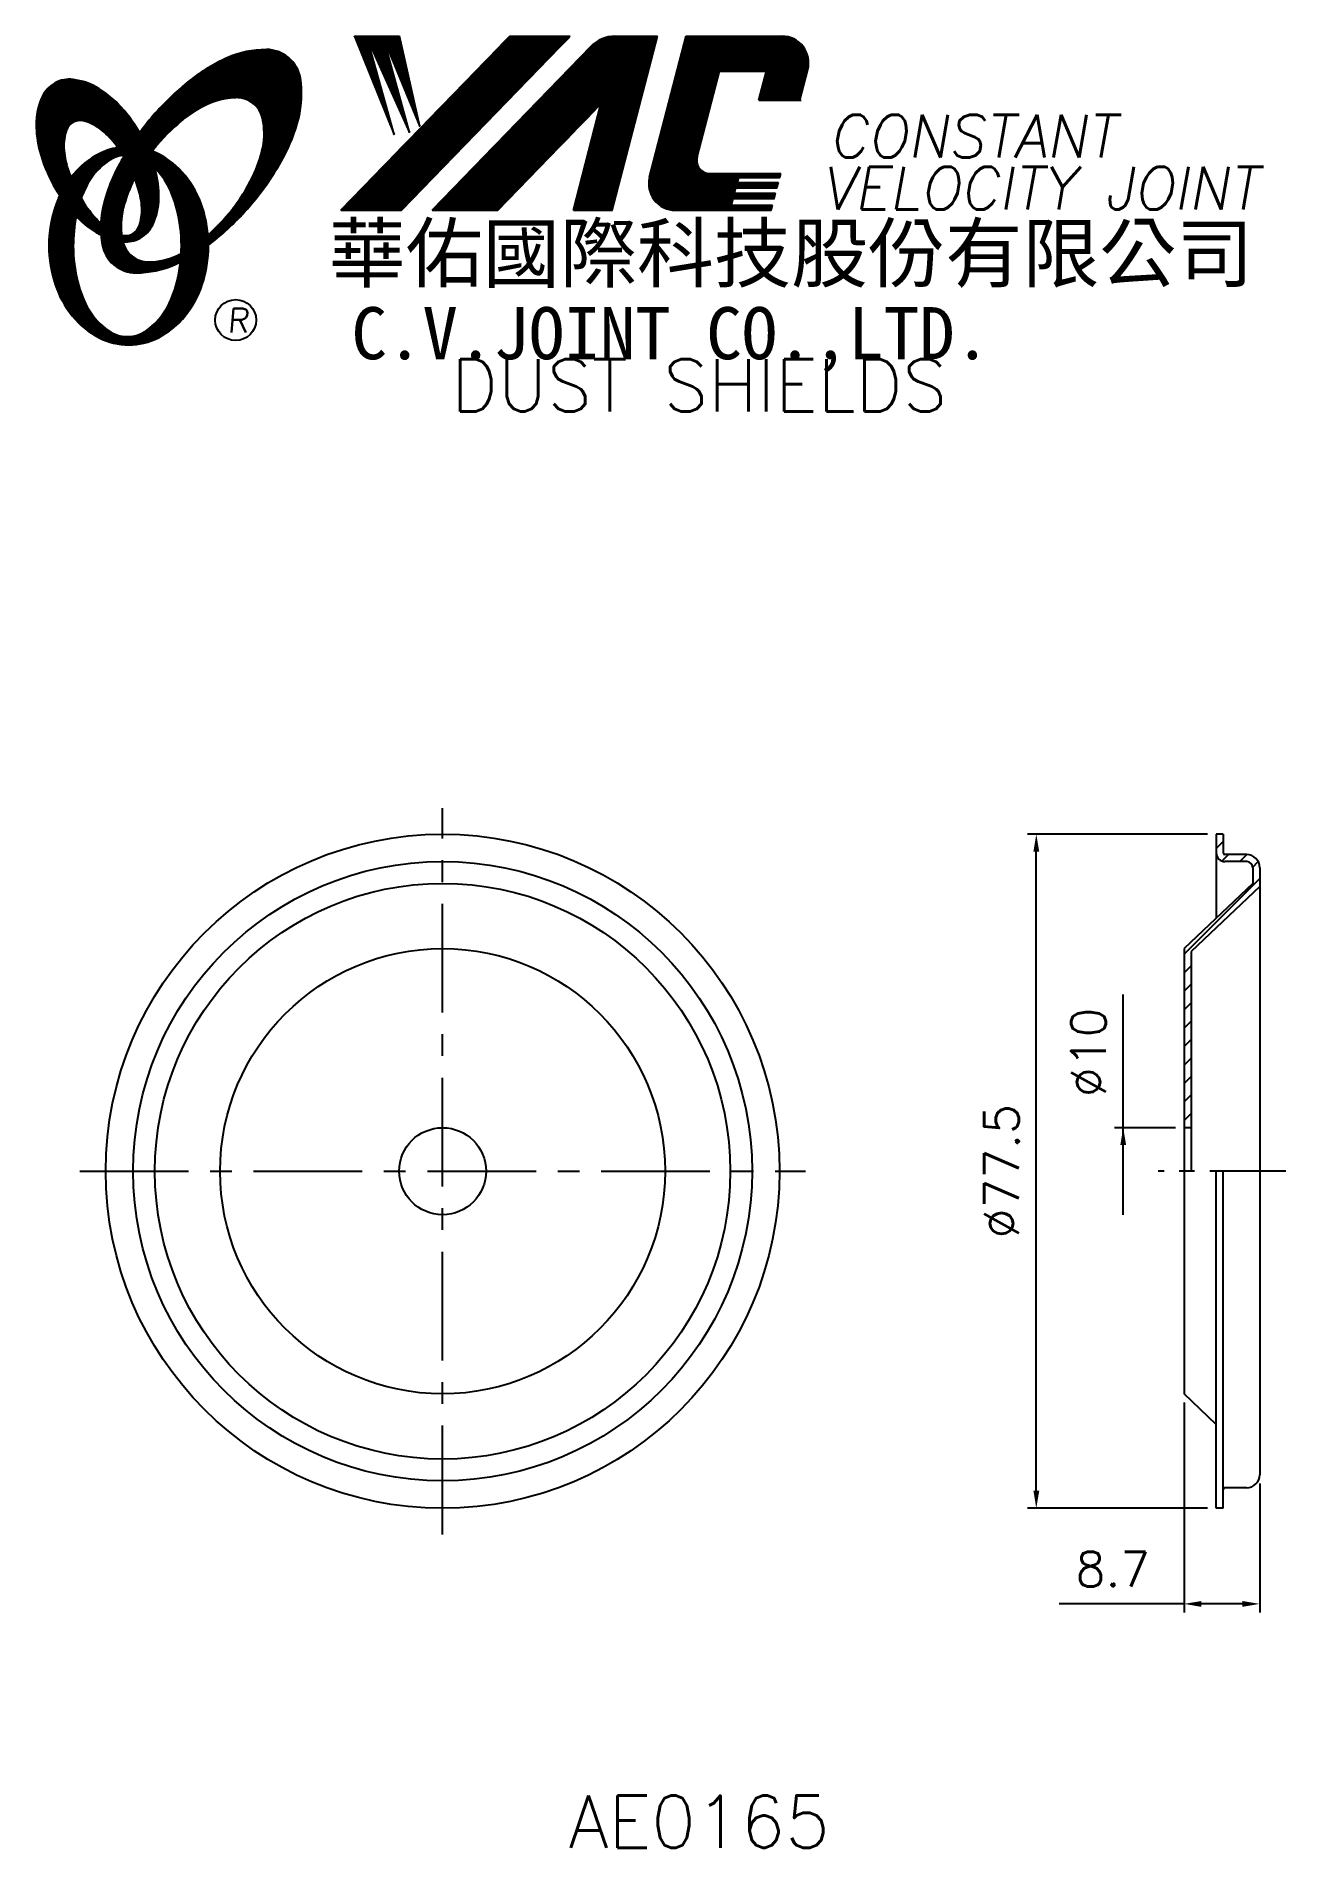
# Model space of a CAD drawing. Extents: x 597 to 740, y 312 to 520.
import ezdxf
from ezdxf.enums import TextEntityAlignment as Align

# ---------------------------------------------------------------- set-up
doc = ezdxf.new("R2010")
doc.units = 0
doc.header["$LTSCALE"] = 10
doc.header["$MEASUREMENT"] = 0
doc.linetypes.add('CENTER', pattern=[2, 1.25, -0.25, 0.25, -0.25])
doc.layers.get('0').update_dxf_attribs({"linetype": 'CONTINUOUS'})
doc.layers.get('DEFPOINTS').update_dxf_attribs({"linetype": 'CONTINUOUS'})
doc.layers.add('4', color=7, linetype='CONTINUOUS')
doc.styles.add('CHINA', font='KAIU.TTF')
doc.styles.add('ITALICC', font='simplex.shx')
doc.dimstyles.new('STANDARD$0', dxfattribs={"dimtxt": 4, "dimasz": 2, "dimexe": 1, "dimexo": 1, "dimgap": 2, "dimtad": 1, "dimdec": 4, "dimzin": 10, "dimtxsty": 'ITALICC', "dimcen": 2, "dimclrd": 5, "dimclre": 5, "dimclrt": 18, "dimaunit": 1, "dimazin": 3, "dimtp": 0.1, "dimtfac": 0.7, "dimtdec": 4, "dimtmove": 0, "dimatfit": 3, "dimtolj": 1, "dimtzin": 10})
pattern_1 = [(45, (497.481208, 312.679603), (-0.00883883476, 0.00883883476), [])]
pattern_2 = [(45, (666.071753, 276.375194), (-0.00727476112, 0.00727476112), [])]

# ---------------------------------------------------------------- blocks, each defined once
blk = doc.blocks.new('*D4')
at = {"color": 5, "linetype": 'BYBLOCK'}
for p, q in [((731.26, 428.37), (710.56, 428.37)), ((711.56, 352.87), (711.56, 426.37)), ((731.26, 350.87), (710.56, 350.87))]:
    blk.add_line(p, q, dxfattribs=at)
for points in [[(711.23, 426.37), (711.9, 426.37), (711.56, 428.37)], [(711.23, 352.87), (711.9, 352.87), (711.56, 350.87)]]:
    blk.add_solid(points, dxfattribs=at)
at = {"layer": 'DEFPOINTS', "color": 0, "linetype": 'BYBLOCK'}
for p in [(711.56, 428.37), (732.26, 428.37), (732.26, 350.87)]:
    blk.add_point(p, dxfattribs=at)
at = {"color": 18, "linetype": 'BYBLOCK', "insert": (707.56, 389.62), "char_height": 4, "attachment_point": 5, "rotation": 90, "style": 'ITALICC'}
blk.add_mtext('\\A1;∅77.5', dxfattribs=at)
blk = doc.blocks.new('*D5')
at = {"color": 5, "linetype": 'BYBLOCK'}
for p, q in [((721.56, 392.62), (721.56, 409.95)), ((721.56, 394.62), (721.56, 409.95)), ((727.56, 394.62), (720.56, 394.62)), ((721.56, 384.62), (721.56, 394.62))]:
    blk.add_line(p, q, dxfattribs=at)
blk.add_solid([(721.23, 392.62), (721.9, 392.62), (721.56, 394.62)], dxfattribs=at)
at = {"layer": 'DEFPOINTS', "color": 0, "linetype": 'BYBLOCK'}
for p in [(721.56, 394.62), (728.56, 394.62), (728.56, 384.62)]:
    blk.add_point(p, dxfattribs=at)
at = {"color": 18, "linetype": 'BYBLOCK', "insert": (717.56, 403.28), "char_height": 4, "attachment_point": 5, "rotation": 90, "style": 'ITALICC'}
blk.add_mtext('\\A1;∅10', dxfattribs=at)
blk = doc.blocks.new('*D6')
at = {"color": 5, "linetype": 'BYBLOCK'}
for p, q in [((728.56, 363.02), (728.56, 338.87)), ((737.26, 353.72), (737.26, 338.87)), ((728.56, 339.87), (714.18, 339.87)), ((735.26, 339.87), (730.56, 339.87))]:
    blk.add_line(p, q, dxfattribs=at)
for points in [[(730.56, 340.2), (730.56, 339.53), (728.56, 339.87)], [(735.26, 340.2), (735.26, 339.53), (737.26, 339.87)]]:
    blk.add_solid(points, dxfattribs=at)
at = {"layer": 'DEFPOINTS', "color": 0, "linetype": 'BYBLOCK'}
for p in [(728.56, 364.02), (737.26, 354.72), (728.56, 339.87)]:
    blk.add_point(p, dxfattribs=at)
at = {"color": 18, "linetype": 'BYBLOCK', "insert": (720.37, 343.87), "char_height": 4, "attachment_point": 5, "style": 'ITALICC'}
blk.add_mtext('\\A1;8.7', dxfattribs=at)

msp = doc.modelspace()

# ---------------------------------------------------------------- hatches: boundary and pattern name
at = {"layer": '4', "linetype": 'CONTINUOUS'}
h = msp.add_hatch(dxfattribs=at)
h.set_pattern_fill('ANSI31', color=5, scale=0.1, style=0)
h.set_pattern_definition(pattern_1)
h.paths.add_polyline_path([(657.93991, 520.11059), (650.98261, 520.11059), (631.566, 500.10683), (638.52331, 500.10683)])
h.paths.add_polyline_path([(661.4868, 512.34502), (658.30643, 500.10683), (662.78742, 500.10683), (667.98585, 520.11059), (663.08912, 520.11059, 0.202785967), (660.35505, 518.95417), (642.06092, 500.10683), (649.60783, 500.10683)])
h.paths.add_polyline_path([(675.11391, 516.11217), (680.50763, 516.11217), (679.63861, 512.76815), (684.35543, 512.76815), (685.27215, 516.29572, 0.490800957), (682.32195, 520.11059), (671.28763, 520.11059), (667.08058, 503.9217, 0.490800957), (670.03078, 500.10683), (681.0651, 500.10683), (681.21954, 500.70114), (676.50272, 500.70114), (676.69609, 501.44522), (681.41291, 501.44522), (681.57147, 502.05536), (676.85465, 502.05536), (677.01589, 502.67583), (681.73271, 502.67583), (681.88889, 503.27682), (677.17207, 503.27682), (677.32887, 503.8802), (682.04569, 503.8802), (682.16243, 504.32939), (674.02268, 504.32939, -0.490800957), (672.54758, 506.23683)])
h = msp.add_hatch(dxfattribs=at)
h.set_pattern_fill('ANSI31', color=1, scale=0.1, style=0)
h.set_pattern_definition(pattern_1)
h.paths.add_polyline_path([(638.29798, 520.11059), (633.12065, 520.11059), (637.69141, 508.80685), (634.62548, 519.76483), (639.46021, 509.04251), (636.5122, 519.76483), (640.63942, 509.74947)])
h = msp.add_hatch(dxfattribs=at)
h.set_pattern_fill('ANSI31', color=5, scale=0.082305, style=0)
h.set_pattern_definition([(45, (497.481208, 312.679603), (-0.00727476112, 0.00727476112), [])])
h.paths.add_polyline_path([(619.51668, 513.04811, -0.172879177), (621.45815, 512.38954, -0.172879177), (622.54545, 510.65149, -0.104527385), (622.57322, 507.3233, -0.065680101), (621.40369, 503.92134, -0.051823203), (618.96328, 500.07895, -0.044272532), (616.28831, 497.25262, -0.020203161), (616.34189, 496.1147, 0.006517006), (616.74644, 496.42678, 0.049863361), (621.29986, 500.83984, 0.049863361), (624.8895, 506.067, 0.063682799), (626.71054, 510.69435, 0.103597411), (626.89984, 515.27832, 0.177892575), (625.55124, 517.6486, 0.177892575), (622.98884, 518.58193, 0.103597411), (618.50105, 517.62888, 0.063682799), (614.2433, 515.05981, 0.049863361), (609.68988, 510.64674, 0.016070017), (608.41918, 509.04043, -0.007061632), (608.66646, 508.6034, -0.031648676), (609.61905, 506.56682, -0.008069351), (610.05096, 507.13114, -0.051823203), (613.22933, 510.38959, -0.065680101), (616.27126, 512.30994, -0.104527385)])
h.paths.add_polyline_path([(606.44101, 499.88679, -0.065680101), (607.61054, 503.28874, -0.006063428), (607.85448, 503.76376, 0.027613469), (607.12765, 505.35183, 0.017011252), (606.59423, 506.28681, 0.007829282), (606.10024, 505.41958, 0.063682799), (604.2792, 500.79223, 0.103597411), (604.0899, 496.20826, 0.177892575), (605.43851, 493.83798, 0.177892575), (608.0009, 492.90466, 0.103597411), (612.4887, 493.8577, 0.008811776), (613.11566, 494.14778, 0.013922709), (613.19299, 495.11759, -0.009086703), (612.74297, 494.90014, -0.104527385), (609.49755, 494.16198, -0.172879177), (607.55608, 494.82055, -0.172879177), (606.46879, 496.5586, -0.104527385)])
h = msp.add_hatch(dxfattribs=at)
h.set_pattern_fill('ANSI31', color=3, scale=0.082305, style=0)
h.set_pattern_definition(pattern_2)
h.paths.add_polyline_path([(603.72017, 514.09894, 0.106488277), (600.7783, 515.13752, 0.158297415), (598.6881, 514.74247, 0.158297415), (597.22876, 513.19478, 0.106488277), (596.51795, 510.15702, 0.071723199), (596.936, 506.84406, 0.058080454), (598.48098, 503.02867, 0.058080454), (600.86203, 499.67088, 0.071723199), (603.42727, 497.53313, 0.020895977), (603.96745, 497.23114, -0.030777155), (603.95155, 498.60736, -0.042059526), (602.85519, 499.77012, -0.04691039), (601.23603, 502.25127, -0.04691039), (600.10775, 504.99075, -0.060581117), (599.70565, 507.25282, -0.10187153), (600.01727, 509.34102, -0.185892489), (600.79736, 510.23267, -0.185892489), (601.974, 510.37079, -0.10187153), (603.87165, 509.44525, -0.060581117), (605.50848, 507.83298, -0.04691039), (607.12765, 505.35183, -0.04691039), (608.25593, 502.61234, -0.060581117), (608.65803, 500.35028, -0.10187153), (608.34641, 498.26208, -0.185892489), (607.56632, 497.37043, -0.185892489), (606.38967, 497.23231, -0.002013383), (606.34887, 497.24294, 0.021593804), (606.46879, 496.5586, 0.006477741), (606.48679, 496.48156, 0.14950097), (608.45935, 496.8896, 0.158297415), (609.91868, 498.43729, 0.106488277), (610.62949, 501.47506, 0.071723199), (610.21145, 504.78801, 0.058080454), (608.66646, 508.6034, 0.058080454), (606.28542, 511.96119, 0.071723199)])
h = msp.add_hatch(dxfattribs=at)
h.set_pattern_fill('ANSI31', color=1, scale=0.082305, style=0)
h.set_pattern_definition(pattern_2)
h.paths.add_polyline_path([(604.8138, 505.77549, -0.120168026), (606.50559, 506.42888, 0.016865385), (605.90583, 507.31162, 0.076648372), (603.7496, 506.59271, 0.104809576), (600.66515, 504.07961, 0.005838257), (600.49821, 503.8674, 0.028089978), (601.23603, 502.25127, 0.014237292), (601.67816, 501.46622, -0.045767751), (602.60334, 503.40307, -0.106890197)])
h.paths.add_polyline_path([(600.78243, 496.02088, -0.048711043), (601.11253, 499.40121, -0.007865741), (600.86203, 499.67088, -0.037695478), (599.22615, 501.78964, 0.03042545), (598.70083, 500.48567, 0.080710289), (597.97539, 496.02088, 0.080710289), (598.70083, 491.55608, 0.089265679), (600.66515, 487.96214, 0.104809576), (603.7496, 485.44904, 0.11926607), (607.1588, 484.62411, 0.11926607), (610.56799, 485.44904, 0.104809576), (613.65244, 487.96214, 0.089265679), (615.61677, 491.55608, 0.080710289), (616.3422, 496.02088, 0.080710289), (615.61677, 500.48567, 0.089265679), (613.65244, 504.07961, 0.104809576), (610.56799, 506.59271, 0.025513357), (609.87475, 506.90546, 0.004818181), (609.61905, 506.56682, -0.023722145), (610.16027, 504.97007, -0.065307489), (611.39545, 503.40307, -0.073950765), (612.7079, 500.20534, -0.060532391), (613.21635, 496.02088, -0.060532391), (612.7079, 491.83641, -0.073950765), (611.39545, 488.63868, -0.106890197), (609.18498, 486.26626, -0.153118262), (606.99939, 485.58088, -0.153118262), (604.8138, 486.26626, -0.106890197), (602.60334, 488.63868, -0.073950765), (601.29089, 491.83641, -0.060532391)])
h = msp.add_hatch(dxfattribs=at)
h.set_pattern_fill('ANSI31', color=5, scale=12, style=0)
h.set_pattern_definition([(45, (64.1173, -3.8186), (-1.0606602, 1.0606602), [])])
h.paths.add_polyline_path([(729.36304, 414.86649), (737.26304, 422.36649), (737.26304, 424.51649, 0.414213562), (735.76304, 426.01649), (733.26304, 426.01649, -0.414213562), (733.06304, 426.21649), (733.06304, 428.36649), (732.26304, 428.36649), (732.26304, 426.21649, 0.414213562), (733.26304, 425.21649), (735.76304, 425.21649, -0.414213562), (736.46304, 424.51649), (736.46304, 422.7101), (728.56304, 415.2101), (728.56304, 394.61649), (729.36304, 394.61649)])

# ---------------------------------------------------------------- linework, layer by layer
at = {"layer": '4', "color": 5, "linetype": 'CONTINUOUS'}
for p, q in [((631.566, 500.10683), (650.98261, 520.11059)), ((638.52331, 500.10683), (657.93991, 520.11059)), ((642.06092, 500.10683), (660.35505, 518.95417)), ((650.98261, 520.11059), (657.93991, 520.11059)), ((662.78742, 500.10683), (667.98585, 520.11059)), ((663.08912, 520.11059), (667.98585, 520.11059)), ((667.08058, 503.9217), (671.28763, 520.11059)), ((671.28763, 520.11059), (682.32195, 520.11059)), ((672.54758, 506.23683), (675.11391, 516.11217)), ((675.11391, 516.11217), (680.50763, 516.11217)), ((679.63861, 512.76815), (680.50763, 516.11217)), ((684.35543, 512.76815), (685.27215, 516.29572)), ((679.63861, 512.76815), (684.50586, 512.76815)), ((649.60783, 500.10683), (661.4868, 512.34502)), ((658.30643, 500.10683), (661.4868, 512.34502)), ((674.02268, 504.32939), (682.16243, 504.32939)), ((682.04569, 503.8802), (682.16243, 504.32939)), ((676.85465, 502.05536), (677.01589, 502.67583)), ((676.85465, 502.05536), (681.57147, 502.05536)), ((677.01589, 502.67583), (681.73271, 502.67583)), ((677.17207, 503.27682), (677.32887, 503.8802)), ((677.17207, 503.27682), (681.88889, 503.27682)), ((677.32887, 503.8802), (682.04569, 503.8802)), ((681.41291, 501.44522), (681.57147, 502.05536)), ((681.73271, 502.67583), (681.88889, 503.27682)), ((631.566, 500.10683), (638.52331, 500.10683)), ((642.06092, 500.10683), (649.60783, 500.10683)), ((658.30643, 500.10683), (662.78742, 500.10683)), ((670.03078, 500.10683), (681.0651, 500.10683)), ((676.50272, 500.70114), (676.69609, 501.44522)), ((676.50272, 500.70114), (681.21954, 500.70114)), ((676.69609, 501.44522), (681.41291, 501.44522)), ((681.0651, 500.10683), (681.21954, 500.70114))]:
    msp.add_line(p, q, dxfattribs=at)
at = {"layer": '4', "color": 1, "linetype": 'CONTINUOUS'}
for p, q in [((633.12065, 520.11059), (638.29798, 520.11059)), ((633.12065, 520.11059), (637.69141, 508.80685)), ((634.62548, 519.76483), (639.46021, 509.04251)), ((637.69141, 508.80685), (634.62548, 519.76483)), ((636.5122, 519.76483), (640.63942, 509.74947)), ((639.46021, 509.04251), (636.5122, 519.76483)), ((640.63942, 509.74947), (638.29798, 520.11059))]:
    msp.add_line(p, q, dxfattribs=at)
at = {"layer": '4', "color": 5, "linetype": 'CENTER'}
for p, q in [((643.26612, 347.86649), (643.26612, 431.36649)), ((601.51612, 389.61649), (685.01612, 389.61649))]:
    msp.add_line(p, q, dxfattribs=at)
at = {"layer": '4', "color": 7, "linetype": 'CONTINUOUS'}
for p, q in [((732.26304, 428.36649), (732.26304, 418.72276)), ((733.06304, 428.36649), (732.26304, 428.36649)), ((733.06304, 428.36649), (733.06304, 426.21649)), ((735.76304, 426.01649), (733.26304, 426.01649)), ((735.76304, 425.21649), (733.26304, 425.21649)), ((736.46304, 424.51649), (736.46304, 422.7101)), ((737.26304, 424.51649), (737.26304, 354.71649)), ((736.46304, 422.7101), (728.56304, 415.2101)), ((737.26304, 422.36649), (729.36304, 414.86649)), ((728.56304, 415.2101), (728.56304, 364.02289)), ((729.36304, 414.86649), (729.36304, 389.61649)), ((729.36304, 394.61649), (728.56304, 394.61649)), ((732.26304, 350.86649), (732.26304, 389.61649)), ((733.06304, 350.86649), (733.06304, 389.61649)), ((732.26304, 360.51023), (728.56304, 364.02289)), ((735.76304, 353.21649), (733.26304, 353.21649)), ((733.06304, 350.86649), (732.26304, 350.86649))]:
    msp.add_line(p, q, dxfattribs=at)
at = {"layer": '4', "color": 5, "linetype": 'CENTER', "ltscale": 0.7}
msp.add_line((740.26304, 389.61649), (725.56304, 389.61649), dxfattribs=at)
at = {"layer": '4', "color": 5, "linetype": 'CONTINUOUS'}
for points in [[(616.34189, 496.1147, 0.006517006), (616.74644, 496.42678, 0.049863361), (621.29986, 500.83984, 0.049863361), (624.8895, 506.067, 0.063682799), (626.71054, 510.69435, 0.103597411), (626.89984, 515.27832, 0.177892575), (625.55124, 517.6486, 0.177892575), (622.98884, 518.58193, 0.103597411), (618.50105, 517.62888, 0.063682799), (614.2433, 515.05981, 0.049863361), (609.68988, 510.64674, 0.016070017), (608.41918, 509.04043)], [(616.28831, 497.25262, 0.044272532), (618.96328, 500.07895, 0.051823203), (621.40369, 503.92134, 0.065680101), (622.57322, 507.3233, 0.104527385), (622.54545, 510.65149, 0.172879177), (621.45815, 512.38954, 0.172879177), (619.51668, 513.04811, 0.104527385), (616.27126, 512.30994, 0.065680101), (613.22933, 510.38959, 0.051823203), (610.05096, 507.13114, 0.008069351), (609.61905, 506.56682)], [(606.59423, 506.28681, 0.007829282), (606.10024, 505.41958, 0.063682799), (604.2792, 500.79223, 0.103597411), (604.0899, 496.20826, 0.177892575), (605.43851, 493.83798, 0.177892575), (608.0009, 492.90466, 0.103597411), (612.4887, 493.8577, 0.008811776), (613.11566, 494.14778, 0.008811776)], [(607.85448, 503.76376, 0.006063428), (607.61054, 503.28874, 0.065680101), (606.44101, 499.88679, 0.104527385), (606.46879, 496.5586, 0.172879177), (607.55608, 494.82055, 0.172879177), (609.49755, 494.16198, 0.104527385), (612.74297, 494.90014, 0.009086703), (613.19299, 495.11759, 0.009086703)]]:
    msp.add_lwpolyline(points, format="xyb", dxfattribs=at)
at = {"layer": '4', "color": 3, "linetype": 'CONTINUOUS'}
for points in [[(606.48679, 496.48156, 0.14950097), (608.45935, 496.8896, 0.158297415), (609.91868, 498.43729, 0.106488277), (610.62949, 501.47506, 0.071723199), (610.21145, 504.78801, 0.058080454), (608.66646, 508.6034, 0.058080454), (606.28542, 511.96119, 0.071723199), (603.72017, 514.09894, 0.106488277), (600.7783, 515.13752, 0.158297415), (598.6881, 514.74247, 0.158297415), (597.22876, 513.19478, 0.106488277), (596.51795, 510.15702, 0.071723199), (596.936, 506.84406, 0.058080454), (598.48098, 503.02867, 0.058080454), (600.86203, 499.67088, 0.071723199), (603.42727, 497.53313, 0.020895977), (603.96745, 497.23114, 0.020895977)], [(606.34887, 497.24294, 0.002013383), (606.38967, 497.23231, 0.185892489), (607.56632, 497.37043, 0.185892489), (608.34641, 498.26208, 0.10187153), (608.65803, 500.35028, 0.060581117), (608.25593, 502.61234, 0.04691039), (607.12765, 505.35183, 0.04691039), (605.50848, 507.83298, 0.060581117), (603.87165, 509.44525, 0.10187153), (601.974, 510.37079, 0.185892489), (600.79736, 510.23267, 0.185892489), (600.01727, 509.34102, 0.10187153), (599.70565, 507.25282, 0.060581117), (600.10775, 504.99075, 0.04691039), (601.23603, 502.25127, 0.04691039), (602.85519, 499.77012, 0.042059526), (603.95155, 498.60736, 0.042059526)]]:
    msp.add_lwpolyline(points, format="xyb", dxfattribs=at)
at = {"layer": '4', "color": 1, "linetype": 'CONTINUOUS'}
for points in [[(599.22615, 501.78964, 0.03042545), (598.70083, 500.48567, 0.080710289), (597.97539, 496.02088, 0.080710289), (598.70083, 491.55608, 0.089265679), (600.66515, 487.96214, 0.104809576), (603.7496, 485.44904, 0.11926607), (607.1588, 484.62411, 0.11926607), (610.56799, 485.44904, 0.104809576), (613.65244, 487.96214, 0.089265679), (615.61677, 491.55608, 0.080710289), (616.3422, 496.02088, 0.080710289), (615.61677, 500.48567, 0.089265679), (613.65244, 504.07961, 0.104809576), (610.56799, 506.59271, 0.025513357), (609.87475, 506.90546, 0.025513357)], [(605.90583, 507.31162, 0.076648372), (603.7496, 506.59271, 0.104809576), (600.66515, 504.07961, 0.005838257), (600.49821, 503.8674, 0.005838257)], [(606.50559, 506.42888, 0.120168026), (604.8138, 505.77549, 0.106890197), (602.60334, 503.40307, 0.045767751), (601.67816, 501.46622, 0.045767751)], [(601.11253, 499.40121, 0.048711043), (600.78243, 496.02088, 0.060532391), (601.29089, 491.83641, 0.073950765), (602.60334, 488.63868, 0.106890197), (604.8138, 486.26626, 0.153118262), (606.99939, 485.58088, 0.153118262), (609.18498, 486.26626, 0.106890197), (611.39545, 488.63868, 0.073950765), (612.7079, 491.83641, 0.060532391), (613.21635, 496.02088, 0.060532391), (612.7079, 500.20534, 0.073950765), (611.39545, 503.40307, 0.065307489), (610.16027, 504.97007)]]:
    msp.add_lwpolyline(points, format="xyb", dxfattribs=at)
at = {"layer": '4', "color": 5, "linetype": 'CONTINUOUS'}
msp.add_circle((619.46304, 487.47516), 2.35282, dxfattribs=at)
at = {"layer": '4', "color": 7, "linetype": 'CONTINUOUS'}
for radius in [38.75, 35.6, 33.09361, 25.59361, 5]:
    msp.add_circle((643.26612, 389.61649), radius, dxfattribs=at)
at = {"layer": '4', "color": 5, "linetype": 'CONTINUOUS'}
for centre, radius, start, end in [((663.08912, 516.30035), 3.81024, 90, 135.8533387), ((682.32195, 517.06239), 3.04819, 345.4326059, 90), ((674.02268, 505.85349), 1.5241, 165.4326059, 270), ((670.03078, 503.15502), 3.04819, 165.4326059, 270)]:
    msp.add_arc(centre, radius, start, end, dxfattribs=at)
at = {"layer": '4', "color": 7, "linetype": 'CONTINUOUS'}
for centre, radius, start, end in [((733.26304, 426.21649), 1, 180, 270), ((733.26304, 426.21649), 0.2, 180, 270), ((735.76304, 424.51649), 1.5, 360, 90), ((735.76304, 424.51649), 0.7, 0, 90), ((735.76304, 354.71649), 1.5, 270, 0), ((733.26304, 353.01649), 0.2, 90, 180)]:
    msp.add_arc(centre, radius, start, end, dxfattribs=at)

# ---------------------------------------------------------------- texts
at = {"layer": '4', "color": 5, "linetype": 'CONTINUOUS', "style": 'ITALICC'}
for s, height, oblique, p in [('CONSTANT', 4.9, 10, (687.71481, 506.17729)), ('VELOCITY JOINT', 4.9, 10, (686.83658, 500.18191)), ('R', 2.75625, 5, (618.50435, 486.06555))]:
    msp.add_text(s, height=height, dxfattribs=dict(at, oblique=oblique)).set_placement(p)
at = {"layer": '4', "color": 7, "linetype": 'CONTINUOUS', "style": 'CHINA'}
for s, height, p in [('華佑國際科技股份有限公司', 6.5, (630.15264, 491.91698)), ('C.V.JOINT CO.,LTD.', 6, (632.78128, 482.97076))]:
    msp.add_text(s, height=height, dxfattribs=at).set_placement(p)
at = {"layer": '4', "color": 18, "linetype": 'CONTINUOUS', "style": 'ITALICC'}
for s, p in [('DUST SHIELDS', (672.784, 476.97794)), ('AE0165', (672.784, 311.83055))]:
    msp.add_text(s, height=6, dxfattribs=at).set_placement(p, align=Align.CENTER)

# ---------------------------------------------------------------- dimensions: what is measured, and where the dimension line sits
at = {"layer": '4', "color": 7, "linetype": 'CONTINUOUS'}
dim = msp.add_linear_dim(base=(711.56305, 428.36649), p1=(732.26304, 350.86649), p2=(732.26304, 428.36649), angle=90, text='%%C77.5', dimstyle='STANDARD$0', dxfattribs=at)
dim.commit()
dim.dimension.update_dxf_attribs({"geometry": '*D4', "text_midpoint": (707.56305, 389.61649)})
dim = msp.add_linear_dim(base=(721.56301, 394.61649), p1=(728.56304, 384.61649), p2=(728.56304, 394.61649), angle=90, text='%%C10', dimstyle='STANDARD$0', override={"dimcen": -2, "dimse1": 1, "dimsd1": 1}, dxfattribs=at)
dim.commit()
dim.dimension.update_dxf_attribs({"geometry": '*D5', "text_midpoint": (717.56301, 403.28316)})
dim = msp.add_linear_dim(base=(728.56304, 339.86646), p1=(737.26304, 354.71649), p2=(728.56304, 364.02289), text='8.7', dimstyle='STANDARD$0', dxfattribs=at)
dim.commit()
dim.dimension.update_dxf_attribs({"geometry": '*D6', "text_midpoint": (720.37256, 343.86646)})

doc.saveas('drawing.dxf')
